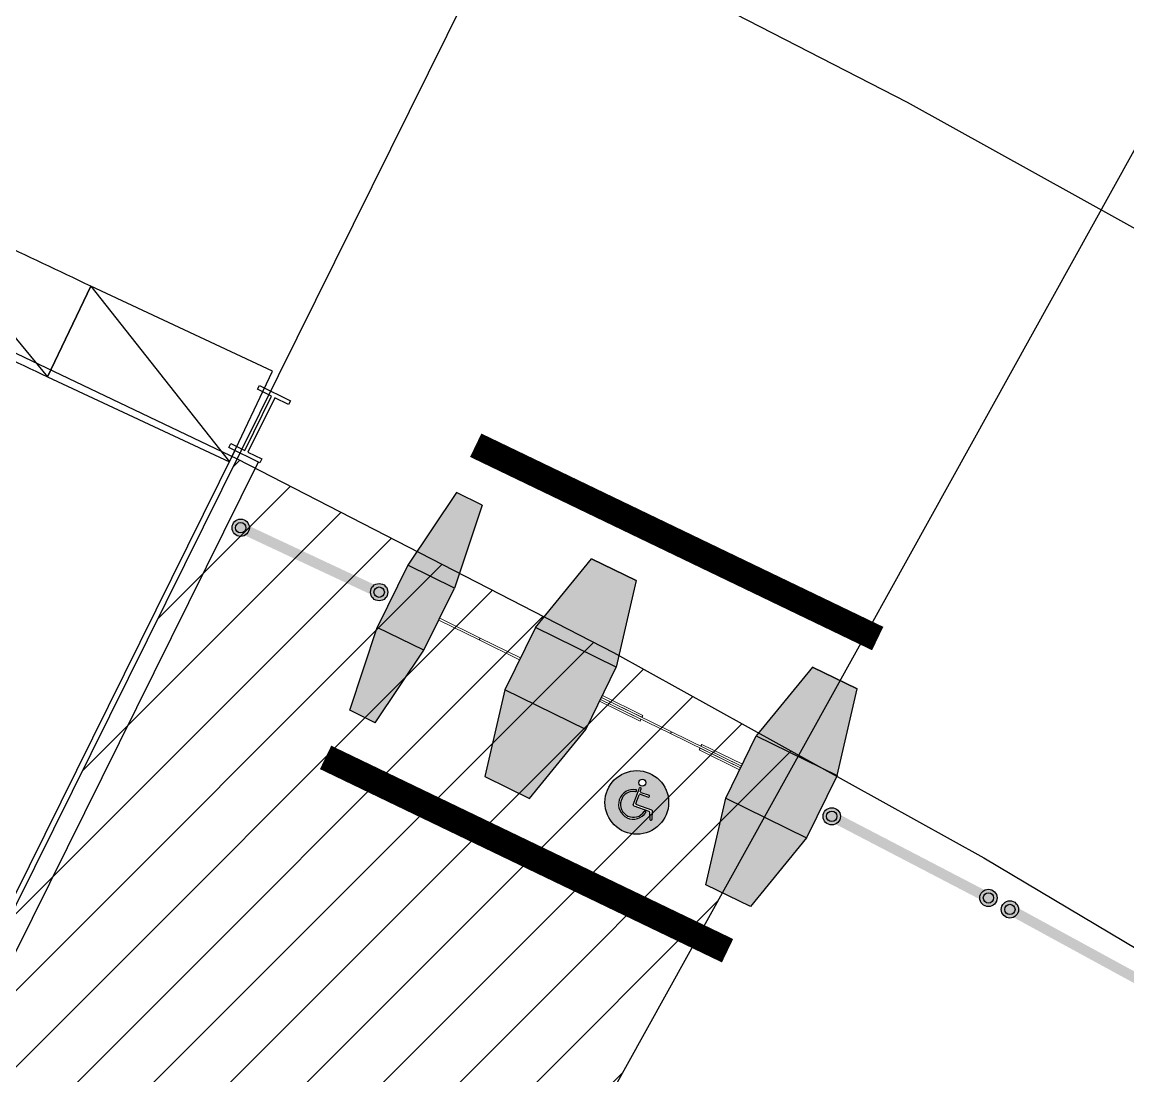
# Model space of a CAD drawing. Header units: millimetres. Extents: x -3 to 87.1, y -29 to 24.
# Drawn here: x 49.2 to 55.58, y -2.09 to 4 of the extents above; entities that cross this region are included whole.
import ezdxf

# ---------------------------------------------------------------- set-up
doc = ezdxf.new("R2010")
doc.units = ezdxf.units.MM
for name, color, linetype in [('AR-ARMÁRIO', 2, 'Continuous'), ('AR-CATRACA', 2, 'Continuous'), ('AR-EST', 4, 'Continuous'), ('AR-HATCH', 253, 'Continuous'), ('AR-HTC', 253, 'Continuous'), ('AR-MOB', 2, 'Continuous'), ('AR-PAR-ALV', 5, 'Continuous'), ('AR-SMB', 1, 'Continuous'), ('ARQ_PISO TÁTIL DE ALERTA METALICO', 82, 'Continuous'), ('MALHA PARA NUMERAÇÃO DE SALAS', 1, 'Continuous')]:
    doc.layers.add(name, color=color, linetype=linetype)

# ---------------------------------------------------------------- blocks, each defined once
blk = doc.blocks.new('numeracao de salas anexo2')
at = {"layer": 'MALHA PARA NUMERAÇÃO DE SALAS'}
h = blk.add_hatch(dxfattribs=at)
h.set_pattern_fill('ANSI31', color=256, scale=2.5, style=0)
h.set_pattern_definition([(45, (100.34865, 6.72668), (-0.2209709, 0.2209709), [])])
h.paths.add_polyline_path([(78.9267, -20.5547), (78.0004, -19.7154), (73.4344, -24.7544), (74.3607, -25.5937), (76.2132, -27.2724), (77.8903, -28.792, -0.024814), (81.404, -22.7995), (80.7792, -22.2334)])
h.paths.add_polyline_path([(79.4914, -16.2083), (84.0574, -11.1693), (82.2048, -9.4906), (81.2786, -8.6513), (76.7125, -13.6903)])
h.paths.add_polyline_path([(74.2952, -16.358), (73.369, -15.5186), (71.5164, -13.84), (66.9504, -18.879), (68.8029, -20.5576), (69.7292, -21.397)])
h.paths.add_polyline_path([(73.9337, -11.1723), (78.4997, -6.1333), (76.4235, -4.3092), (75.3579, -3.4294), (71.029, -8.6724), (72.0142, -9.4858)])
h.paths.add_polyline_path([(68.7372, -11.4482), (67.7947, -10.6699), (65.8626, -9.172), (61.779, -14.6093), (63.5462, -15.9794), (64.4083, -16.6912)])
h.paths.add_polyline_path([(62.8755, -7.0457), (61.8654, -6.3574), (59.8039, -5.0433), (56.2372, -10.8329), (58.1228, -12.0348), (59.0467, -12.6644)])
h.paths.add_polyline_path([(56.634, -3.2006), (55.5649, -2.608), (53.3913, -1.4889), (50.3718, -7.5817), (52.3598, -8.6053), (53.3377, -9.1473)])
h.paths.add_polyline_path([(50.0655, 0.0548), (48.9465, 0.5466), (46.6793, 1.4612), (44.2324, -4.8833), (46.3061, -5.7198), (47.3297, -6.1697)])
h.paths.add_polyline_path([(43.2257, 2.6927), (42.0662, 3.0797), (39.7246, 3.782), (39.7228, 3.7825), (37.871, -2.7605), (40.0129, -3.4029), (41.0734, -3.7568)])
h.paths.add_polyline_path([(36.1723, 4.691), (34.9851, 4.9691), (32.586, 5.4539), (31.3415, -1.2312), (33.5334, -1.6741), (34.6219, -1.9291)])
h.paths.add_polyline_path([(28.9666, 6.0419), (27.7546, 6.2008), (25.324, 6.4628), (24.6991, -0.3085), (26.9223, -0.5481), (28.0298, -0.7019)])
h.paths.add_polyline_path([(21.6659, 6.7156), (20.4444, 6.7625), (18, 6.8), (18, 0), (20.2358, -0.0343), (21.3527, -0.0857)])
h.paths.add_polyline_path([(14.25, 6.8), (10.5, 6.8), (10.5, 0), (14.25, 0)])
h.paths.add_polyline_path([(6.75, 6.8), (3, 6.8), (3, 0), (6.75, 0)])
h.paths.add_polyline_path([(10.5, 10.4), (10.5, 17.2), (6.75, 17.2), (6.75, 10.4)])
h.paths.add_polyline_path([(14.25, 10.4), (15.5, 10.4), (18, 10.4), (18, 17.2), (14.25, 17.2)])
h.paths.add_polyline_path([(26.2797, 16.8188), (23.5241, 17.0305), (22.1437, 17.0941), (21.831, 10.3021), (23.1072, 10.2433), (25.6548, 10.0475)])
h.paths.add_polyline_path([(33.2448, 8.9931), (34.4892, 15.6783), (31.7649, 16.1423), (30.3962, 16.3325), (29.4606, 9.598), (30.726, 9.4222)])
h.paths.add_polyline_path([(38.2371, 7.9044), (40.7032, 7.2464), (42.555, 13.7894), (39.8891, 14.5007), (38.5435, 14.8159), (36.9931, 8.1958)])
h.paths.add_polyline_path([(45.577, 5.7028), (47.9747, 4.82), (50.4217, 11.1645), (47.8281, 12.1194), (46.5174, 12.5568), (44.3651, 6.1072)])
h.paths.add_polyline_path([(54.9899, 1.7367), (58.0095, 7.8295), (55.5147, 9.0186), (54.2497, 9.5746), (51.5139, 3.3501), (52.6834, 2.836)])
h.paths.add_polyline_path([(68.0246, -6.2935), (72.1082, -0.8562), (69.8732, 0.7694), (68.7313, 1.5476), (64.9025, -4.0711), (65.9582, -4.7905)])
h.paths.add_polyline_path([(76.5606, -24.8181), (77.711, -24.951), (77.8212, -23.9974), (76.6707, -23.8645)], flags=24)
h.paths.add_polyline_path([(78.7386, -13.5501), (80.2221, -13.7215), (80.3322, -12.7679), (78.8488, -12.5965)], flags=24)
h.paths.add_polyline_path([(69.3105, -18.5022), (70.7606, -18.6697), (70.8708, -17.716), (69.4206, -17.5485)], flags=24)
h.paths.add_polyline_path([(73.3404, -8.3083), (74.7906, -8.4758), (74.9007, -7.5222), (73.4506, -7.3546)], flags=24)
h.paths.add_polyline_path([(64.1798, -13.7228), (65.5967, -13.8865), (65.7069, -12.9328), (64.29, -12.7691)], flags=24)
h.paths.add_polyline_path([(58.3289, -9.6831), (59.6458, -9.8353), (59.756, -8.8816), (58.439, -8.7295)], flags=24)
h.paths.add_polyline_path([(52.4353, -6.0336), (53.7522, -6.1858), (53.8624, -5.2321), (52.5455, -5.08)], flags=24)
h.paths.add_polyline_path([(46.2283, -3.0394), (47.3787, -3.1723), (47.4889, -2.2187), (46.3385, -2.0858)], flags=24)
h.paths.add_polyline_path([(39.6934, -0.6437), (41.1435, -0.8112), (41.2537, 0.1424), (39.8035, 0.31)], flags=24)
h.paths.add_polyline_path([(32.8452, 0.9864), (34.2621, 0.8227), (34.3723, 1.7763), (32.9554, 1.94)], flags=24)
h.paths.add_polyline_path([(26.0913, 2.3261), (27.5415, 2.1586), (27.6516, 3.1122), (26.2015, 3.2798)], flags=24)
h.paths.add_polyline_path([(19.0933, 2.686), (20.5434, 2.5185), (20.6536, 3.4722), (19.2034, 3.6397)], flags=24)
h.paths.add_polyline_path([(11.7477, 2.7289), (12.8982, 2.596), (13.0083, 3.5497), (11.8579, 3.6826)], flags=24)
h.paths.add_polyline_path([(4.0978, 2.7462), (5.548, 2.5787), (5.6582, 3.5323), (4.208, 3.6999)], flags=24)
h.paths.add_polyline_path([(7.8478, 12.9462), (9.298, 12.7787), (9.4082, 13.7323), (7.958, 13.8999)], flags=24)
h.paths.add_polyline_path([(15.3478, 12.9462), (16.798, 12.7787), (16.9082, 13.7323), (15.458, 13.8999)], flags=24)
h.paths.add_polyline_path([(23.0651, 12.5259), (24.5486, 12.3546), (24.6588, 13.3082), (23.1753, 13.4796)], flags=24)
h.paths.add_polyline_path([(31.0926, 11.3351), (32.5428, 11.1676), (32.6529, 12.1212), (31.2028, 12.2888)], flags=24)
h.paths.add_polyline_path([(38.7444, 9.6765), (40.1612, 9.5128), (40.2714, 10.4665), (38.8545, 10.6302)], flags=24)
h.paths.add_polyline_path([(46.2357, 7.2023), (47.6858, 7.0348), (47.796, 7.9884), (46.3459, 8.156)], flags=24)
h.paths.add_polyline_path([(53.3879, 4.1836), (54.7048, 4.0314), (54.815, 4.9851), (53.498, 5.1372)], flags=24)
h.paths.add_polyline_path([(67.1642, -3.6386), (68.4812, -3.7908), (68.5914, -2.8371), (67.2744, -2.685)], flags=24)
for p, q in [((48.8618, -10.6284), (59.5193, 10.8758)), ((51.6904, -12.1192), (63.3287, 8.8774))]:
    blk.add_line(p, q, dxfattribs=at)
for points in [[(59.4964, -0.6716), (57.2616, 0.5671), (54.9899, 1.7367), (52.6834, 2.836), (50.3443, 3.8642), (47.9747, 4.82), (45.577, 5.7028), (43.1532, 6.5116), (40.7059, 7.2457), (38.2371, 7.9044), (35.7536, 8.4861), (35.7536, 8.4861), (33.2448, 8.9931), (30.726, 9.4222), (28.1952, 9.7737), (25.6548, 10.0475), (23.1072, 10.2433), (20.5548, 10.3608), (18, 10.4), (15.5, 10.4), (13, 10.4), (10.5, 10.4), (0, 10.4)], [(25.324, 6.4628), (27.7546, 6.2008), (28.9666, 6.0419), (30.176, 5.8644), (32.586, 5.4539), (34.9851, 4.9691), (37.3625, 4.4122), (39.7246, 3.782), (42.0662, 3.0797), (44.3852, 2.3058), (46.6793, 1.4612), (48.9465, 0.5466), (51.1845, -0.4371), (53.3913, -1.4889), (55.5649, -2.608), (57.703, -3.7931), (59.8039, -5.0433)]]:
    blk.add_lwpolyline(points, dxfattribs=at)
blk = doc.blocks.new('A$C009E3A51')
blk.add_blockref('numeracao de salas anexo2', (-3.1565, 0.0083))
blk = doc.blocks.new('símbolo pne')
for p, q in [((-0.057, -0.099), (-0.108, 0.375)), ((-0.091, 0.396), (-0.075, 0.398)), ((-0.045, 0.305), (-0.054, 0.381)), ((-0.024, 0.288), (0.211, 0.314)), ((0.233, 0.28), (0.232, 0.297)), ((-0.142, 0.264), (-0.144, 0.279)), ((-0.008, -0.038), (-0.035, 0.213)), ((-0.018, 0.234), (0.216, 0.259)), ((-0.036, -0.115), (0.395, -0.069)), ((0.013, -0.055), (0.443, -0.008)), ((0.299, -0.114), (0.315, -0.113)), ((0.414, -0.078), (0.514, -0.256)), ((0.463, -0.019), (0.564, -0.237)), ((0.533, -0.266), (0.549, -0.264))]:
    blk.add_line(p, q)
for centre, radius in [((0, 0), 0.851), ((-0.099, 0.539), 0.0919)]:
    blk.add_circle(centre, radius)
for centre, radius, start, end in [((-0.089, 0.377), 0.0191, 96.19, 186.19), ((-0.073, 0.379), 0.0191, 6.19, 96.19), ((-0.026, 0.307), 0.0191, 186.19, 276.19), ((0.213, 0.295), 0.0191, 6.19, 96.19), ((-0.059, -0.087), 0.396, 105.713, 353.4241), ((-0.059, -0.087), 0.346, 106.1201, 352.8741), ((-0.161, 0.278), 0.0173, 6.19, 105.713), ((-0.16, 0.262), 0.0173, 286.1201, 6.19), ((-0.016, 0.215), 0.0191, 96.19, 186.19), ((0.214, 0.278), 0.0191, 276.19, 6.19), ((-0.038, -0.096), 0.0191, 186.19, 276.19), ((0.011, -0.036), 0.0191, 186.19, 276.19), ((0.301, -0.132), 0.0173, 96.19, 172.8741), ((0.317, -0.13), 0.0173, 353.4241, 96.19), ((0.398, -0.088), 0.0191, 29.3609, 96.19), ((0.445, -0.027), 0.0191, 24.9341, 96.19), ((0.531, -0.247), 0.0191, 209.3609, 276.19), ((0.547, -0.245), 0.0191, 276.19, 24.9341)]:
    blk.add_arc(centre, radius, start, end)
blk = doc.blocks.new('simbolo-PNE')
at = {"lineweight": 9}
h = blk.add_hatch(color=140, dxfattribs=at)
h.dxf.hatch_style = 1
h.paths.add_polyline_path([(-0.166, 0.294, 1.875021), (0.334, -0.132, 0.481084), (0.315, -0.113), (0.299, -0.114, 0.34767), (0.284, -0.129, -1.856309), (-0.155, 0.245, 0.364316), (-0.142, 0.264), (-0.144, 0.279, 0.463777)], flags=16)
h.paths.add_polyline_path([(-0.851, 0, 1), (0.851, 0, 1)])
h.paths.add_polyline_path([(-0.108, 0.375, -0.414214), (-0.091, 0.396), (-0.075, 0.398, -0.414214), (-0.054, 0.381), (-0.045, 0.305, 0.414214), (-0.024, 0.288), (0.211, 0.314, -0.414214), (0.232, 0.297), (0.233, 0.28, -0.414214), (0.216, 0.259), (-0.018, 0.234, 0.414214), (-0.035, 0.213), (-0.008, -0.038, 0.414214), (0.013, -0.055), (0.443, -0.008, -0.321334), (0.463, -0.019), (0.564, -0.237, -0.513622), (0.549, -0.264), (0.533, -0.266, -0.300153), (0.514, -0.256), (0.414, -0.078, 0.300153), (0.395, -0.069), (-0.036, -0.115, -0.414214), (-0.057, -0.099)], flags=16)
h.paths.add_polyline_path([(-0.19, 0.539, -1), (-0.007, 0.539, -1)], flags=16)
blk.add_blockref('símbolo pne', (0, 0))
blk = doc.blocks.new('CATRACA2')
at = {"layer": 'AR-HTC', "lineweight": 9}
h = blk.add_hatch(color=253, dxfattribs=at)
h.dxf.hatch_style = 1
h.set_gradient(color1=(173, 173, 173), color2=(214, 214, 214), tint=1, name='CYLINDER')
h.paths.add_polyline_path([(-1.4, 2.6434), (-1.4, 2.3566), (-0.9001, 2.24), (-0.9001, 2.76)])
h.paths.add_polyline_path([(-0.4999, 2.76), (0, 2.6434), (0, 2.3566), (-0.4999, 2.24)])
h.paths.add_polyline_path([(-0.4999, 2.76), (-0.9001, 2.76), (-0.9001, 2.24), (-0.7485, 2.24), (-0.7, 2.24), (-0.4999, 2.24)])
h = blk.add_hatch(color=253, dxfattribs=at)
h.dxf.hatch_style = 1
h.set_gradient(color1=(173, 173, 173), color2=(214, 214, 214), tint=1, name='CYLINDER')
h.paths.add_polyline_path([(-1.4, 1.2234), (-1.4, 0.9366), (-0.9001, 0.82), (-0.9001, 1.34)])
h.paths.add_polyline_path([(-0.4999, 1.34), (0, 1.2234), (0, 0.9366), (-0.4999, 0.82)])
h.paths.add_polyline_path([(-0.7, 1.34), (-0.9001, 1.34), (-0.9001, 0.82), (-0.7, 0.82), (-0.6515, 0.82), (-0.4999, 0.82), (-0.4999, 1.34), (-0.6515, 1.34)])
h = blk.add_hatch(color=253, dxfattribs=at)
h.dxf.hatch_style = 1
h.set_gradient(color1=(173, 173, 173), color2=(214, 214, 214), tint=1, name='CYLINDER')
h.paths.add_polyline_path([(-1.4, 0.232), (-1.4, 0.068), (-0.9001, 0), (-0.9001, 0.3)])
h.paths.add_polyline_path([(-0.4999, 0.3), (0, 0.232), (0, 0.068), (-0.4999, 0)])
h.paths.add_polyline_path([(-0.7485, 0.3), (-0.9001, 0.3), (-0.9001, 0), (-0.4999, 0), (-0.4999, 0.3), (-0.7, 0.3)])
at = {"layer": 'AR-CATRACA'}
for p, q in [((-0.9001, 2.76), (-1.4, 2.6434)), ((-0.9001, 2.24), (-0.9001, 2.76)), ((-0.9001, 2.76), (-0.4999, 2.76)), ((-0.4999, 2.24), (-0.4999, 2.76)), ((-0.4999, 2.76), (0, 2.6434)), ((-1.4, 2.6434), (-1.4, 2.3566)), ((0, 2.6434), (0, 2.3566)), ((-1.4, 2.3566), (-0.9001, 2.24)), ((0, 2.3566), (-0.4999, 2.24)), ((-1.4, 1.2234), (-0.9001, 1.34)), ((-0.9001, 1.34), (-0.9001, 0.82)), ((-0.4999, 1.34), (-0.4999, 0.82)), ((0, 1.2234), (-0.4999, 1.34)), ((-1.4, 0.9366), (-1.4, 1.2234)), ((0, 0.9366), (0, 1.2234)), ((-0.9001, 0.82), (-1.4, 0.9366)), ((-0.4999, 0.82), (0, 0.9366)), ((-1.4, 0.232), (-0.9001, 0.3)), ((-0.9001, 0.3), (-0.9001, 0)), ((-0.4999, 0.3), (-0.4999, 0)), ((0, 0.232), (-0.4999, 0.3)), ((-1.4, 0.232), (-1.4, 0.068)), ((0, 0.232), (0, 0.068)), ((-1.4, 0.068), (-0.9001, 0)), ((0, 0.068), (-0.4999, 0))]:
    blk.add_line(p, q, dxfattribs=at)
for points in [[(-1.4, 2.3566), (-1.4, 2.6434)], [(0, 2.6434), (0, 2.3566)], [(-0.4999, 2.24), (-0.9001, 2.24)], [(-0.4999, 1.34), (-0.9001, 1.34)], [(-1.4, 1.2234), (-1.4, 0.9366)], [(0, 0.9366), (0, 1.2234)], [(-0.9001, 0.82), (-0.4999, 0.82)], [(-0.4999, 0.3), (-0.9001, 0.3)], [(-0.9001, 0), (-0.4999, 0)]]:
    blk.add_lwpolyline(points, dxfattribs=at)
at = {"layer": 'AR-CATRACA', "color": 1, "lineweight": 9}
for points in [[(-0.706, 1.98), (-0.706, 2.24), (-0.718, 2.24), (-0.718, 1.98)], [(-0.694, 1.79), (-0.694, 2.24), (-0.706, 2.24), (-0.706, 1.79)], [(-0.682, 1.98), (-0.682, 2.24), (-0.694, 2.24), (-0.694, 1.98)], [(-0.694, 1.79), (-0.694, 1.34), (-0.706, 1.34), (-0.706, 1.79)], [(-0.706, 1.6), (-0.706, 1.34), (-0.718, 1.34), (-0.718, 1.6)], [(-0.682, 1.6), (-0.682, 1.34), (-0.694, 1.34), (-0.694, 1.6)], [(-0.694, 0.56), (-0.694, 0.82), (-0.706, 0.82), (-0.706, 0.56)], [(-0.694, 0.3), (-0.694, 0.56), (-0.706, 0.56), (-0.706, 0.3)]]:
    blk.add_lwpolyline(points, close=True, dxfattribs=at)
at = {"layer": 'AR-SMB', "lineweight": 9, "xscale": 0.216, "yscale": 0.216, "zscale": 0.216, "rotation": 90}
blk.add_blockref('simbolo-PNE', (-0.2518, 1.79), dxfattribs=at)
blk = doc.blocks.new('fixação barras')
at = {"layer": 'AR-HATCH'}
h = blk.add_hatch(dxfattribs=at)
h.set_pattern_fill('ANGLE', color=254)
h.set_pattern_definition([(0, (0, 0), (0, 6.985), [5.08, -1.905]), (90, (0, 0), (-6.985, 4e-16), [5.08, -1.905])])
edge = h.paths.add_edge_path()
edge.add_arc((581.7316, 14.211), 0.05, 0, 360)
edge = h.paths.add_edge_path(flags=17)
edge.add_arc((581.7316, 14.211), 0.03, 0, 360)
at = {"layer": 'AR-HATCH', "true_color": 0xc7c8ca}
h = blk.add_hatch(color=9, dxfattribs=at)
h.dxf.hatch_style = 1
h.paths.add_polyline_path([(581.6816, 14.211, 1), (581.7816, 14.211, 1)])
h.paths.add_polyline_path([(581.7616, 14.211, -1), (581.7016, 14.211, -1)], flags=16)
at = {"layer": 'AR-MOB', "color": 1}
for radius in [0.05, 0.03]:
    blk.add_circle((581.7316, 14.211), radius, dxfattribs=at)

msp = doc.modelspace()

# ---------------------------------------------------------------- hatches: boundary and pattern name
at = {"layer": 'AR-HATCH', "transparency": 33554457}
h = msp.add_hatch(color=254, dxfattribs=at)
h.dxf.hatch_style = 1
h.paths.add_polyline_path([(51.3021, 0.7181), (51.2768, 0.6637), (50.4196, 1.0652), (50.4449, 1.1196)])
h = msp.add_hatch(color=254, dxfattribs=at)
h.dxf.hatch_style = 1
h.paths.add_polyline_path([(54.8174, -1.0449), (54.7897, -1.0981), (53.8318, -0.5993), (53.8595, -0.5461)])
h = msp.add_hatch(color=254, dxfattribs=at)
h.dxf.hatch_style = 1
h.paths.add_polyline_path([(55.8367, -1.6007), (55.808, -1.6534), (54.8598, -1.1363), (54.8886, -1.0836)])

# ---------------------------------------------------------------- linework, layer by layer
at = {"layer": 'AR-ARMÁRIO', "transparency": 33554687}
msp.add_lwpolyline([(49.5947, 2.4742, 0.003834), (48.4832, 2.9936), (48.2417, 2.4662, -0.003834), (49.3451, 1.9506)], format="xyb", close=True, dxfattribs=at)
at = {"layer": 'AR-ARMÁRIO', "color": 1, "transparency": 33554687}
for points in [[(48.4832, 2.9936), (49.3451, 1.9506)], [(49.5947, 2.4742), (50.3946, 1.4607)]]:
    msp.add_lwpolyline(points, dxfattribs=at)
at = {"layer": 'AR-ARMÁRIO', "transparency": 33554687}
msp.add_lwpolyline([(49.3451, 1.9506), (50.3946, 1.4607), (50.6437, 1.9845), (49.5947, 2.4742), (49.3451, 1.9506)], dxfattribs=at)
at = {"layer": 'AR-EST', "transparency": 33554687}
msp.add_lwpolyline([(50.5684, 1.9016), (50.7476, 1.8128), (50.7365, 1.7904), (50.6559, 1.8303), (50.5005, 1.5167), (50.5811, 1.4768), (50.57, 1.4544), (50.3908, 1.5432), (50.4019, 1.5656), (50.4826, 1.5256), (50.638, 1.8392), (50.5573, 1.8792), (50.5684, 1.9016)], dxfattribs=at)
at = {"layer": 'AR-PAR-ALV', "transparency": 33554687}
for p, q in [((50.4265, 1.5251), (47.5846, -4.2092)), ((50.5609, 1.4585), (47.719, -4.2759))]:
    msp.add_line(p, q, dxfattribs=at)
at = {"layer": 'ARQ_PISO TÁTIL DE ALERTA METALICO', "transparency": 33554457, "const_width": 0.15}
for points in [[(51.8166, 1.5561), (54.1375, 0.4398)], [(53.2706, -1.3625), (50.9497, -0.2462)]]:
    msp.add_lwpolyline(points, dxfattribs=at)

# ---------------------------------------------------------------- block references
at = {"transparency": 33554457}
for p, rotation in [((-482.8975, 233.7681), 335.0303476603839), ((-482.0979, 233.3961), 335.0303476603839), ((-468.6691, 255.4684), 332.494900359965), ((-467.7644, 254.9974), 332.494900359965), ((-462.6174, 264.9374), 331.3924133103355)]:
    msp.add_blockref('fixação barras', p, dxfattribs=dict(at, rotation=rotation))
at = {"layer": 'AR-CATRACA', "transparency": 33554687, "rotation": 243.8938867076329}
msp.add_blockref('CATRACA2', (51.0285, 0.0554), dxfattribs=at)
at = {"layer": 'MALHA PARA NUMERAÇÃO DE SALAS', "color": 6, "transparency": 33554687}
msp.add_blockref('A$C009E3A51', (0.2044, 2.9587), dxfattribs=at)

doc.saveas('drawing.dxf')
